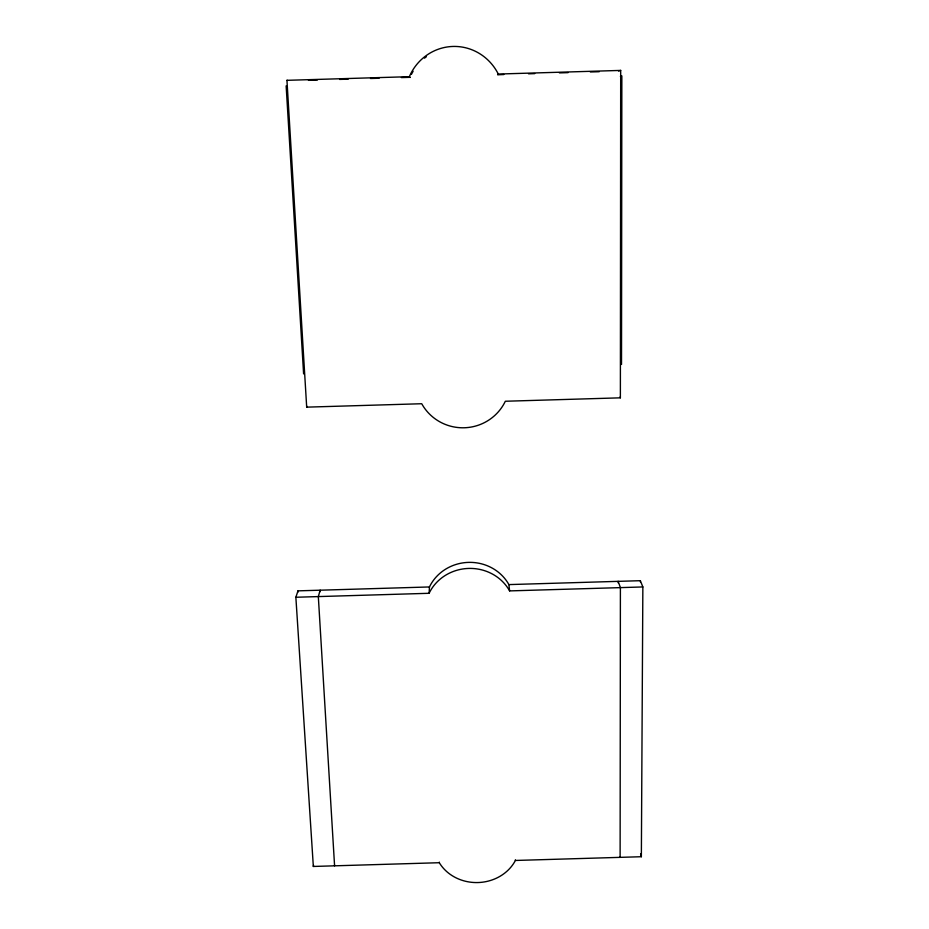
<?xml version="1.0" encoding="UTF-8"?>
<svg xmlns="http://www.w3.org/2000/svg" width="929" height="929" viewBox="0 0 929 929"><rect width="100%" height="100%" fill="white"/><g stroke="black" fill="none" stroke-linecap="round" stroke-linejoin="round"><path stroke-width="1.39" d="M618.18 582.808L618.18 581.345L620.398 587.616L620.119 857.351L619.991 856.759M620.375 397.833L620.688 70.418L498.292 74.041A51.362 49.469 88.3 0 0 452.957 46.45A51.362 49.469 88.3 0 0 409.341 76.689L286.945 80.324L306.686 407.146L421.731 403.732A46.868 46.125 -1.7 0 0 464.279 427.77A46.868 46.125 -1.7 0 0 505.33 401.247L620.375 397.833L619.945 397.101M621.513 364.47L621.849 75.911L620.398 76.294M640.336 581.856L640.348 580.695L508.883 584.596A44.186 41.608 -1.7 0 0 468.471 562.382A44.186 41.608 -1.7 0 0 429.453 586.954L297.988 590.856L295.863 597.254L313.34 866.455L439.301 862.716A42.653 38.194 -1.7 0 0 477.97 882.55A42.653 38.194 -1.7 0 0 515.398 860.463L641.358 856.724L642.856 586.954L640.348 580.695M439.301 862.716L439.312 862.124M295.863 597.254L429.105 593.294L429.453 586.954M334.684 865.236L334.579 865.828L318.322 596.581L320.157 590.194L320.25 591.645M313.34 866.455L313.572 865.259M306.686 407.146L307.081 406.391M498.292 74.041L497.607 74.784L503.832 74.541M618.551 71.057L620.688 70.418M308.451 80.335L317.346 80.08M339.584 79.418L348.236 79.162M370.485 78.5L379.125 78.245M401.374 77.583L410.026 77.328M528.543 73.809L534.721 73.623M559.432 72.892L568.083 72.636M590.333 71.974L599.228 71.707M429.105 593.294A44.789 42.107 -1.7 0 1 468.657 568.432A44.789 42.107 -1.7 0 1 509.615 590.902L642.856 586.954M286.945 80.324L287.572 80.463M409.341 76.689L410.153 77.455M640.615 853.774L641.358 856.724M508.883 584.596L509.615 590.902M515.351 859.871L515.398 860.463M297.988 590.856L298.07 592.017M286.144 85.874L303.609 373.911M411.454 74.297A50.607 48.738 88.3 0 1 413.103 71.312M424.507 58.155A50.607 48.738 88.3 0 1 426.388 56.715"/></g></svg>
